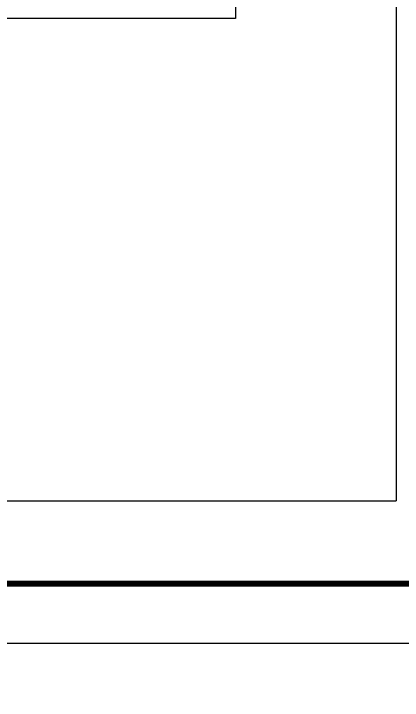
# Model space of a CAD drawing. Extents: x 69728788 to 150676229, y 20333219 to 43663798.
# Drawn here: x 75265221 to 75271707, y 20683016 to 20694488 of the extents above; entities that cross this region are included whole.
import ezdxf

# ---------------------------------------------------------------- set-up
doc = ezdxf.new("R2010")
doc.units = 0
doc.header["$LTSCALE"] = 1000
doc.header["$MEASUREMENT"] = 0
doc.layers.get('0').update_dxf_attribs({"linetype": 'CONTINUOUS'})
doc.layers.add('DIM_SYMB', color=3, linetype='CONTINUOUS')
doc.layers.add('PUB_TITLE', color=4, linetype='CONTINUOUS')

# ---------------------------------------------------------------- blocks, each defined once
blk = doc.blocks.new('gfhhrryyfd')
at = {"layer": 'DIM_SYMB'}
blk.add_lwpolyline([(3686300, -1747620), (3699978, -1747620), (3699978, -1755771), (3686300, -1755771)], close=True, dxfattribs=at)

msp = doc.modelspace()

# ---------------------------------------------------------------- linework, layer by layer
at = {"color": 0}
for p in [(75271606.2, 20721147.7), (75221957.4, 20686351.1)]:
    msp.add_line(p, (75271606.2, 20686351.1), dxfattribs=at)
at = {"color": 3}
msp.add_lwpolyline([(75219157.4, 20683966.1), (75219157.4, 20725966.1), (75278557.4, 20725966.1), (75278557.4, 20683966.1)], close=True, dxfattribs=at)
at = {"const_width": 100}
msp.add_lwpolyline([(75221657.4, 20684966.1), (75277557.4, 20684966.1), (75277557.4, 20724966.1), (75221657.4, 20724966.1)], close=True, dxfattribs=at)
at = {"layer": 'PUB_TITLE'}
msp.add_lwpolyline([(75219157.4, 20565166.1), (75387357.4, 20565166.1), (75387357.4, 20683966.1), (75219157.4, 20683966.1)], close=True, dxfattribs=at)

# ---------------------------------------------------------------- block references
at = {"lineweight": -3, "xscale": 0.9999959468841553, "yscale": 0.9999959506094456, "zscale": 0.9999959495959999}
msp.add_blockref('gfhhrryyfd', (71568960.3, 22450171.1), dxfattribs=at)

doc.saveas('drawing.dxf')
